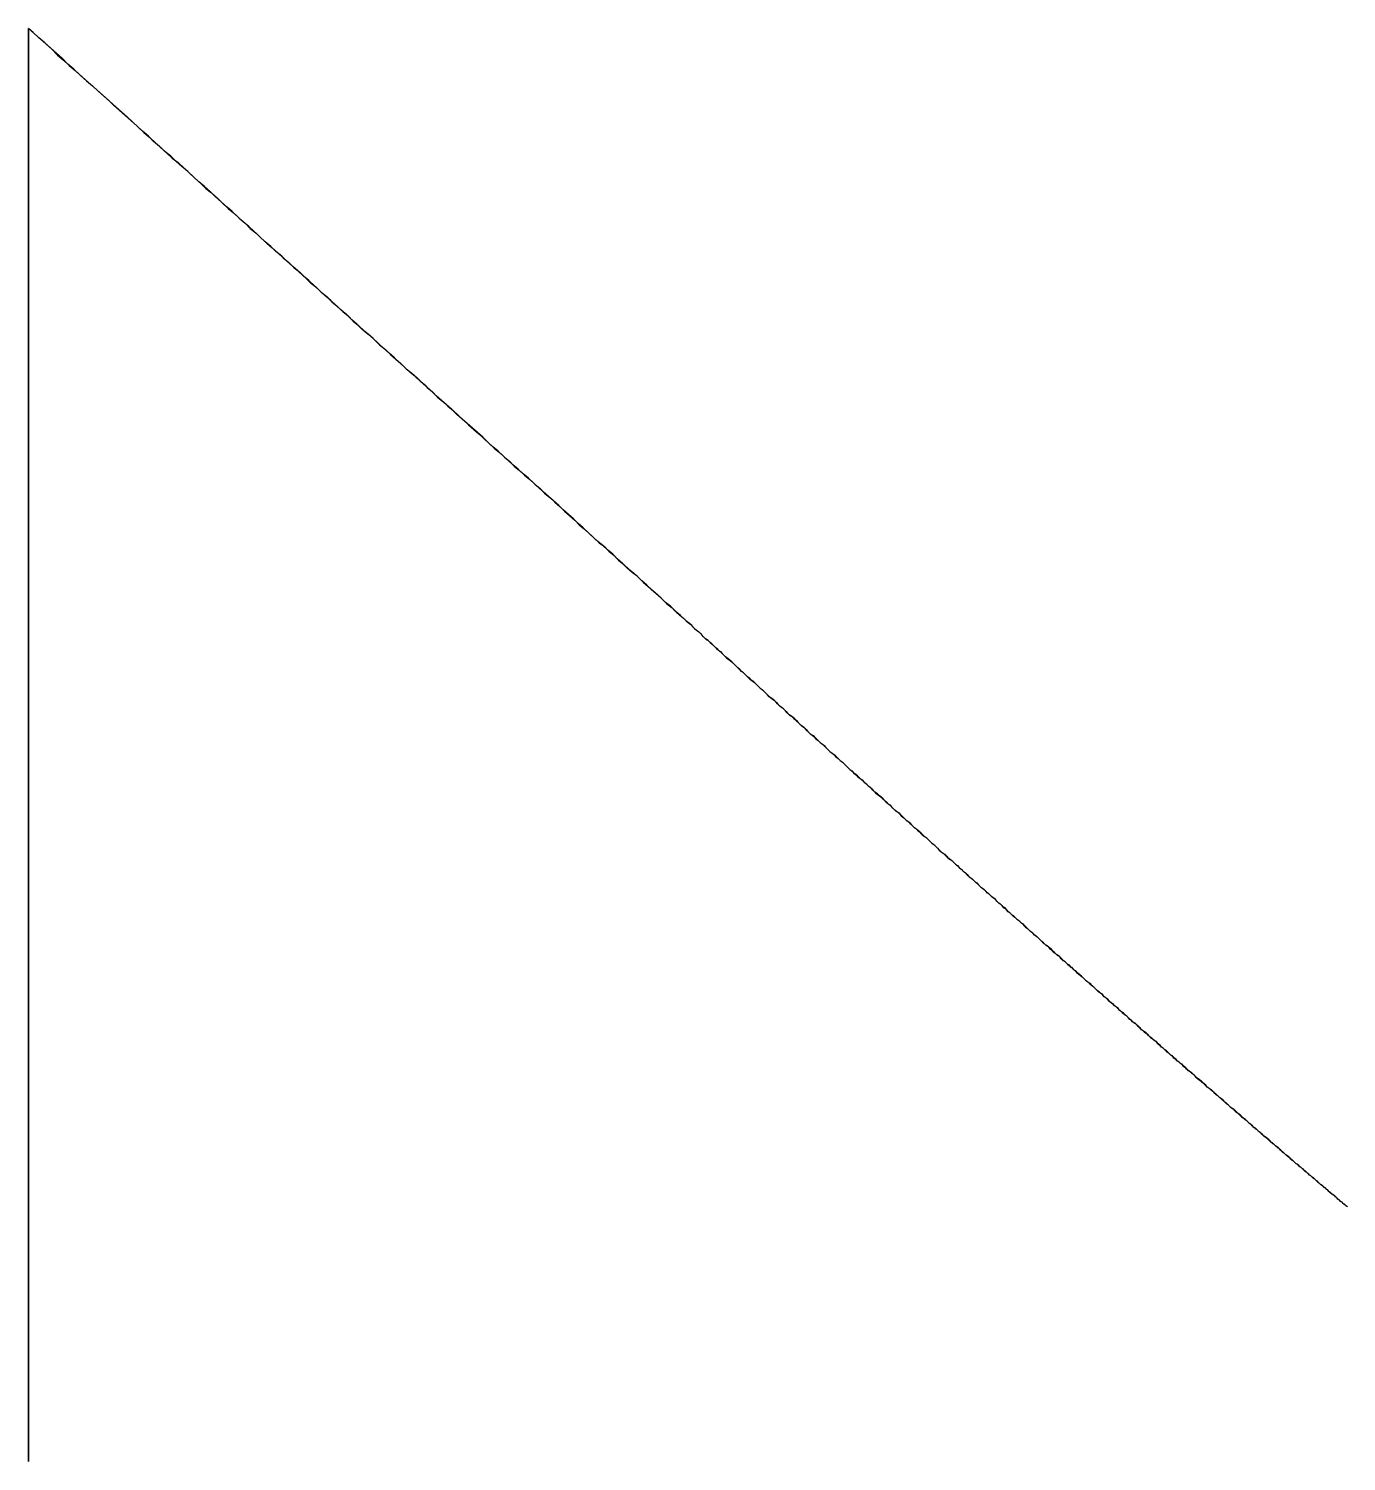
# Model space of a CAD drawing. Extents: x -0.7 to 36.3, y -28.5 to 29.4.
# Drawn here: x 19.1696 to 19.3742, y 19.7883 to 20.0107 of the extents above; entities that cross this region are included whole.
import ezdxf

# ---------------------------------------------------------------- set-up
doc = ezdxf.new("R2010")
doc.units = 0
doc.layers.add('VECTOR_ETCH', color=5, linetype='CONTINUOUS')

msp = doc.modelspace()

# ---------------------------------------------------------------- linework, layer by layer
at = {"layer": 'VECTOR_ETCH'}
for points in [[(19.1696, 20.0107, 0), (19.1705, 20.0099, 0), (19.1714, 20.0091, 0), (19.1723, 20.0083, 0), (19.1732, 20.0075, 0), (19.1741, 20.0066, 0), (19.175, 20.0058, 0), (19.1759, 20.005, 0), (19.1768, 20.0042, 0), (19.1777, 20.0034, 0), (19.1786, 20.0026, 0), (19.1795, 20.0018, 0), (19.1804, 20.001, 0), (19.1813, 20.0002, 0), (19.1822, 19.9994, 0), (19.1831, 19.9986, 0), (19.184, 19.9978, 0), (19.1849, 19.997, 0), (19.1858, 19.9962, 0), (19.1866, 19.9954, 0), (19.1875, 19.9946, 0), (19.1884, 19.9938, 0), (19.1893, 19.993, 0), (19.1902, 19.9922, 0), (19.191, 19.9914, 0), (19.1919, 19.9906, 0), (19.1928, 19.9899, 0), (19.1937, 19.9891, 0), (19.1945, 19.9883, 0), (19.1954, 19.9875, 0), (19.1963, 19.9867, 0), (19.1971, 19.9859, 0), (19.198, 19.9852, 0), (19.1989, 19.9844, 0), (19.1997, 19.9836, 0), (19.2006, 19.9828, 0), (19.2014, 19.9821, 0), (19.2023, 19.9813, 0), (19.2032, 19.9805, 0), (19.204, 19.9797, 0), (19.2049, 19.979, 0), (19.2057, 19.9782, 0), (19.2066, 19.9774, 0), (19.2074, 19.9767, 0), (19.2083, 19.9759, 0), (19.2091, 19.9751, 0), (19.21, 19.9744, 0), (19.2108, 19.9736, 0), (19.2117, 19.9729, 0), (19.2125, 19.9721, 0), (19.2133, 19.9713, 0), (19.2142, 19.9706, 0), (19.215, 19.9698, 0), (19.2159, 19.9691, 0), (19.2167, 19.9683, 0), (19.2175, 19.9676, 0), (19.2184, 19.9668, 0), (19.2192, 19.9661, 0), (19.22, 19.9653, 0), (19.2208, 19.9646, 0), (19.2217, 19.9638, 0), (19.2225, 19.9631, 0), (19.2233, 19.9624, 0), (19.2241, 19.9616, 0), (19.225, 19.9609, 0), (19.2258, 19.9601, 0), (19.2266, 19.9594, 0), (19.2274, 19.9587, 0), (19.2282, 19.9579, 0), (19.2291, 19.9572, 0), (19.2299, 19.9565, 0), (19.2307, 19.9557, 0), (19.2315, 19.955, 0), (19.2323, 19.9543, 0), (19.2331, 19.9535, 0), (19.2339, 19.9528, 0), (19.2347, 19.9521, 0), (19.2355, 19.9514, 0), (19.2363, 19.9507, 0), (19.2371, 19.9499, 0), (19.2379, 19.9492, 0), (19.2387, 19.9485, 0), (19.2395, 19.9478, 0), (19.2403, 19.9471, 0), (19.2411, 19.9463, 0), (19.2419, 19.9456, 0), (19.2427, 19.9449, 0), (19.2435, 19.9442, 0), (19.2443, 19.9435, 0), (19.245, 19.9428, 0), (19.2458, 19.9421, 0), (19.2466, 19.9414, 0), (19.2474, 19.9407, 0), (19.2482, 19.94, 0), (19.249, 19.9393, 0), (19.2497, 19.9386, 0), (19.2505, 19.9379, 0), (19.2513, 19.9372, 0), (19.2521, 19.9365, 0), (19.2528, 19.9358, 0), (19.2536, 19.9351, 0), (19.2544, 19.9344, 0), (19.2551, 19.9337, 0), (19.2559, 19.933, 0), (19.2567, 19.9323, 0), (19.2574, 19.9316, 0), (19.2582, 19.9309, 0), (19.259, 19.9303, 0), (19.2597, 19.9296, 0), (19.2605, 19.9289, 0), (19.2612, 19.9282, 0), (19.262, 19.9275, 0), (19.2628, 19.9268, 0), (19.2635, 19.9262, 0), (19.2643, 19.9255, 0), (19.265, 19.9248, 0), (19.2658, 19.9241, 0), (19.2665, 19.9235, 0), (19.2673, 19.9228, 0), (19.268, 19.9221, 0), (19.2687, 19.9214, 0), (19.2695, 19.9208, 0), (19.2702, 19.9201, 0), (19.271, 19.9194, 0), (19.2717, 19.9188, 0), (19.272, 19.9185, 0), (19.2724, 19.9182, 0), (19.2727, 19.9179, 0), (19.273, 19.9176, 0), (19.2733, 19.9173, 0), (19.2736, 19.9171, 0), (19.2739, 19.9168, 0), (19.2742, 19.9165, 0), (19.2745, 19.9162, 0), (19.2748, 19.9159, 0), (19.2751, 19.9157, 0), (19.2754, 19.9154, 0), (19.2758, 19.9151, 0), (19.2761, 19.9148, 0), (19.2764, 19.9145, 0), (19.2767, 19.9142, 0), (19.277, 19.914, 0), (19.2773, 19.9137, 0), (19.2776, 19.9134, 0), (19.2779, 19.9131, 0), (19.2782, 19.9128, 0), (19.2785, 19.9126, 0), (19.2789, 19.9123, 0), (19.2792, 19.912, 0), (19.2795, 19.9117, 0), (19.2798, 19.9114, 0), (19.2801, 19.9111, 0), (19.2804, 19.9109, 0), (19.2807, 19.9106, 0), (19.281, 19.9103, 0), (19.2813, 19.91, 0), (19.2816, 19.9097, 0), (19.2819, 19.9095, 0), (19.2823, 19.9092, 0), (19.2826, 19.9089, 0), (19.2829, 19.9086, 0), (19.2832, 19.9083, 0), (19.2835, 19.9081, 0), (19.2838, 19.9078, 0), (19.2841, 19.9075, 0), (19.2844, 19.9072, 0), (19.2847, 19.9069, 0), (19.285, 19.9067, 0), (19.2854, 19.9064, 0), (19.2857, 19.9061, 0), (19.286, 19.9058, 0), (19.2863, 19.9055, 0), (19.2866, 19.9053, 0), (19.2869, 19.905, 0), (19.2872, 19.9047, 0), (19.2875, 19.9044, 0), (19.2878, 19.9041, 0), (19.2881, 19.9039, 0), (19.2884, 19.9036, 0), (19.2888, 19.9033, 0), (19.2891, 19.903, 0), (19.2894, 19.9027, 0), (19.2897, 19.9025, 0), (19.29, 19.9022, 0), (19.2903, 19.9019, 0), (19.2906, 19.9016, 0), (19.2909, 19.9013, 0), (19.2912, 19.9011, 0), (19.2915, 19.9008, 0), (19.2918, 19.9005, 0), (19.2922, 19.9002, 0), (19.2925, 19.8999, 0), (19.2928, 19.8997, 0), (19.2931, 19.8994, 0), (19.2934, 19.8991, 0), (19.2937, 19.8988, 0), (19.294, 19.8985, 0), (19.2943, 19.8983, 0), (19.2946, 19.898, 0), (19.2949, 19.8977, 0), (19.2953, 19.8974, 0), (19.2956, 19.8971, 0), (19.2959, 19.8969, 0), (19.2962, 19.8966, 0), (19.2965, 19.8963, 0), (19.2968, 19.896, 0), (19.2971, 19.8957, 0), (19.2974, 19.8955, 0), (19.2977, 19.8952, 0), (19.298, 19.8949, 0), (19.2983, 19.8946, 0), (19.2987, 19.8943, 0), (19.299, 19.8941, 0), (19.2993, 19.8938, 0), (19.2996, 19.8935, 0), (19.2999, 19.8932, 0), (19.3002, 19.893, 0), (19.3005, 19.8927, 0), (19.3008, 19.8924, 0), (19.3011, 19.8921, 0), (19.3014, 19.8918, 0), (19.3017, 19.8916, 0), (19.3021, 19.8913, 0), (19.3024, 19.891, 0), (19.3027, 19.8907, 0), (19.303, 19.8904, 0), (19.3033, 19.8902, 0), (19.3036, 19.8899, 0), (19.3039, 19.8896, 0), (19.3042, 19.8893, 0), (19.3045, 19.8891, 0), (19.3048, 19.8888, 0), (19.3051, 19.8885, 0), (19.3055, 19.8882, 0), (19.3058, 19.8879, 0), (19.3061, 19.8877, 0), (19.3064, 19.8874, 0), (19.3067, 19.8871, 0), (19.307, 19.8868, 0), (19.3073, 19.8866, 0), (19.3076, 19.8863, 0), (19.3079, 19.886, 0), (19.3082, 19.8857, 0), (19.3085, 19.8854, 0), (19.3089, 19.8852, 0), (19.3092, 19.8849, 0), (19.3095, 19.8846, 0), (19.3098, 19.8843, 0), (19.3101, 19.8841, 0), (19.3104, 19.8838, 0), (19.3107, 19.8835, 0), (19.311, 19.8832, 0), (19.3113, 19.8829, 0), (19.3116, 19.8827, 0), (19.3119, 19.8824, 0), (19.3122, 19.8821, 0), (19.3126, 19.8818, 0), (19.3129, 19.8816, 0), (19.3132, 19.8813, 0), (19.3135, 19.881, 0), (19.3138, 19.8808, 0), (19.3141, 19.8805, 0), (19.3144, 19.8802, 0), (19.3147, 19.8799, 0), (19.315, 19.8797, 0), (19.3153, 19.8794, 0), (19.3156, 19.8791, 0), (19.3159, 19.8789, 0), (19.3162, 19.8786, 0), (19.3165, 19.8783, 0), (19.3168, 19.8781, 0), (19.3171, 19.8778, 0), (19.3174, 19.8775, 0), (19.3177, 19.8773, 0), (19.318, 19.877, 0), (19.3183, 19.8767, 0), (19.3186, 19.8765, 0), (19.3189, 19.8762, 0), (19.3192, 19.8759, 0), (19.3195, 19.8757, 0), (19.3198, 19.8754, 0), (19.3201, 19.8751, 0), (19.3204, 19.8749, 0), (19.3207, 19.8746, 0), (19.3209, 19.8743, 0), (19.3212, 19.8741, 0), (19.3215, 19.8738, 0), (19.3218, 19.8736, 0), (19.3221, 19.8733, 0), (19.3224, 19.873, 0), (19.3227, 19.8728, 0), (19.323, 19.8725, 0), (19.3233, 19.8723, 0), (19.3236, 19.872, 0), (19.3239, 19.8718, 0), (19.3241, 19.8715, 0), (19.3244, 19.8712, 0), (19.3247, 19.871, 0), (19.325, 19.8707, 0), (19.3253, 19.8705, 0), (19.3256, 19.8702, 0), (19.3259, 19.87, 0), (19.3262, 19.8697, 0), (19.3264, 19.8695, 0), (19.3267, 19.8692, 0), (19.327, 19.8689, 0), (19.3273, 19.8687, 0), (19.3276, 19.8684, 0), (19.3279, 19.8682, 0), (19.3281, 19.8679, 0), (19.3284, 19.8677, 0), (19.3287, 19.8674, 0), (19.329, 19.8672, 0), (19.3293, 19.8669, 0), (19.3296, 19.8667, 0), (19.3298, 19.8664, 0), (19.3301, 19.8662, 0), (19.3304, 19.866, 0), (19.3307, 19.8657, 0), (19.3309, 19.8655, 0), (19.3312, 19.8652, 0), (19.3315, 19.865, 0), (19.3318, 19.8647, 0), (19.3321, 19.8645, 0), (19.3323, 19.8642, 0), (19.3326, 19.864, 0), (19.3329, 19.8637, 0), (19.3332, 19.8635, 0), (19.3334, 19.8633, 0), (19.3337, 19.863, 0), (19.334, 19.8628, 0), (19.3343, 19.8625, 0), (19.3345, 19.8623, 0), (19.3348, 19.8621, 0), (19.3351, 19.8618, 0), (19.3353, 19.8616, 0), (19.3356, 19.8613, 0), (19.3359, 19.8611, 0), (19.3362, 19.8609, 0), (19.3364, 19.8606, 0), (19.3367, 19.8604, 0), (19.337, 19.8601, 0), (19.3372, 19.8599, 0), (19.3375, 19.8597, 0), (19.3378, 19.8594, 0), (19.338, 19.8592, 0), (19.3383, 19.859, 0), (19.3386, 19.8587, 0), (19.3388, 19.8585, 0), (19.3391, 19.8583, 0), (19.3394, 19.858, 0), (19.3396, 19.8578, 0), (19.3399, 19.8576, 0), (19.3402, 19.8573, 0), (19.3404, 19.8571, 0), (19.3407, 19.8569, 0), (19.3409, 19.8566, 0), (19.3412, 19.8564, 0), (19.3415, 19.8562, 0), (19.3417, 19.856, 0), (19.342, 19.8557, 0), (19.3422, 19.8555, 0), (19.3425, 19.8553, 0), (19.3428, 19.855, 0), (19.343, 19.8548, 0), (19.3433, 19.8546, 0), (19.3435, 19.8544, 0), (19.3438, 19.8541, 0), (19.3441, 19.8539, 0), (19.3443, 19.8537, 0), (19.3446, 19.8535, 0), (19.3448, 19.8532, 0), (19.3451, 19.853, 0), (19.3453, 19.8528, 0), (19.3456, 19.8526, 0), (19.3458, 19.8524, 0), (19.3461, 19.8521, 0), (19.3463, 19.8519, 0), (19.3466, 19.8517, 0), (19.3468, 19.8515, 0), (19.3471, 19.8513, 0), (19.3473, 19.851, 0), (19.3476, 19.8508, 0), (19.3478, 19.8506, 0), (19.3481, 19.8504, 0), (19.3483, 19.8502, 0), (19.3486, 19.85, 0), (19.3488, 19.8497, 0), (19.3491, 19.8495, 0), (19.3493, 19.8493, 0), (19.3496, 19.8491, 0), (19.3498, 19.8489, 0), (19.3501, 19.8487, 0), (19.3503, 19.8485, 0), (19.3505, 19.8483, 0), (19.3508, 19.848, 0), (19.351, 19.8478, 0), (19.3513, 19.8476, 0), (19.3515, 19.8474, 0), (19.3517, 19.8472, 0), (19.352, 19.847, 0), (19.3522, 19.8468, 0), (19.3524, 19.8466, 0), (19.3527, 19.8464, 0), (19.3529, 19.8462, 0), (19.3532, 19.846, 0), (19.3534, 19.8458, 0), (19.3536, 19.8456, 0), (19.3539, 19.8454, 0), (19.3541, 19.8452, 0), (19.3543, 19.845, 0), (19.3545, 19.8448, 0), (19.3548, 19.8446, 0), (19.355, 19.8444, 0), (19.3552, 19.8442, 0), (19.3555, 19.844, 0), (19.3557, 19.8438, 0), (19.3559, 19.8436, 0), (19.3561, 19.8434, 0), (19.3564, 19.8432, 0), (19.3566, 19.843, 0), (19.3568, 19.8428, 0), (19.357, 19.8426, 0), (19.3573, 19.8424, 0), (19.3575, 19.8422, 0), (19.3577, 19.842, 0), (19.3579, 19.8418, 0), (19.3582, 19.8416, 0), (19.3584, 19.8415, 0), (19.3586, 19.8413, 0), (19.3588, 19.8411, 0), (19.359, 19.8409, 0), (19.3593, 19.8407, 0), (19.3595, 19.8405, 0), (19.3597, 19.8403, 0), (19.3599, 19.8401, 0), (19.3601, 19.8399, 0), (19.3603, 19.8398, 0), (19.3605, 19.8396, 0), (19.3608, 19.8394, 0), (19.361, 19.8392, 0), (19.3612, 19.839, 0), (19.3614, 19.8388, 0), (19.3616, 19.8387, 0), (19.3618, 19.8385, 0), (19.362, 19.8383, 0), (19.3622, 19.8381, 0), (19.3624, 19.8379, 0), (19.3627, 19.8378, 0), (19.3629, 19.8376, 0), (19.3631, 19.8374, 0), (19.3633, 19.8372, 0), (19.3635, 19.8371, 0), (19.3637, 19.8369, 0), (19.3639, 19.8367, 0), (19.3641, 19.8365, 0), (19.3643, 19.8364, 0), (19.3645, 19.8362, 0), (19.3647, 19.836, 0), (19.3649, 19.8358, 0), (19.3651, 19.8357, 0), (19.3653, 19.8355, 0), (19.3655, 19.8353, 0), (19.3657, 19.8352, 0), (19.3659, 19.835, 0), (19.3661, 19.8348, 0), (19.3663, 19.8346, 0), (19.3665, 19.8345, 0), (19.3667, 19.8343, 0), (19.3669, 19.8341, 0), (19.3671, 19.834, 0), (19.3673, 19.8338, 0), (19.3675, 19.8337, 0), (19.3676, 19.8335, 0), (19.3678, 19.8333, 0), (19.368, 19.8332, 0), (19.3682, 19.833, 0), (19.3684, 19.8328, 0), (19.3686, 19.8327, 0), (19.3688, 19.8325, 0), (19.369, 19.8324, 0), (19.3692, 19.8322, 0), (19.3694, 19.832, 0), (19.3695, 19.8319, 0), (19.3697, 19.8317, 0), (19.3699, 19.8316, 0), (19.3701, 19.8314, 0), (19.3703, 19.8313, 0), (19.3705, 19.8311, 0), (19.3706, 19.8309, 0), (19.3708, 19.8308, 0), (19.371, 19.8306, 0), (19.3712, 19.8305, 0), (19.3714, 19.8303, 0), (19.3715, 19.8302, 0), (19.3717, 19.83, 0), (19.3719, 19.8299, 0), (19.3721, 19.8297, 0), (19.3723, 19.8296, 0), (19.3724, 19.8294, 0), (19.3726, 19.8293, 0), (19.3728, 19.8291, 0), (19.3729, 19.829, 0), (19.3731, 19.8289, 0), (19.3733, 19.8287, 0), (19.3735, 19.8286, 0), (19.3736, 19.8284, 0), (19.3738, 19.8283, 0), (19.374, 19.8281, 0), (19.3741, 19.828, 0), (19.3743, 19.8279, 0)], [(19.3744, 19.8278, 0), (19.3742, 19.8279, 0), (19.3741, 19.828, 0), (19.3739, 19.8282, 0), (19.3737, 19.8283, 0), (19.3736, 19.8285, 0), (19.3734, 19.8286, 0), (19.3732, 19.8287, 0), (19.3731, 19.8289, 0), (19.3729, 19.829, 0), (19.3727, 19.8292, 0), (19.3726, 19.8293, 0), (19.3724, 19.8295, 0), (19.3722, 19.8296, 0), (19.372, 19.8298, 0), (19.3719, 19.8299, 0), (19.3717, 19.8301, 0), (19.3715, 19.8302, 0), (19.3713, 19.8304, 0), (19.3711, 19.8305, 0), (19.371, 19.8307, 0), (19.3708, 19.8308, 0), (19.3706, 19.831, 0), (19.3704, 19.8311, 0), (19.3702, 19.8313, 0), (19.37, 19.8315, 0), (19.3699, 19.8316, 0), (19.3697, 19.8318, 0), (19.3695, 19.8319, 0), (19.3693, 19.8321, 0), (19.3691, 19.8322, 0), (19.3689, 19.8324, 0), (19.3687, 19.8326, 0), (19.3685, 19.8327, 0), (19.3684, 19.8329, 0), (19.3682, 19.833, 0), (19.368, 19.8332, 0), (19.3678, 19.8334, 0), (19.3676, 19.8335, 0), (19.3674, 19.8337, 0), (19.3672, 19.8339, 0), (19.367, 19.834, 0), (19.3668, 19.8342, 0), (19.3666, 19.8344, 0), (19.3664, 19.8345, 0), (19.3662, 19.8347, 0), (19.366, 19.8349, 0), (19.3658, 19.835, 0), (19.3656, 19.8352, 0), (19.3654, 19.8354, 0), (19.3652, 19.8355, 0), (19.365, 19.8357, 0), (19.3648, 19.8359, 0), (19.3646, 19.8361, 0), (19.3644, 19.8362, 0), (19.3642, 19.8364, 0), (19.364, 19.8366, 0), (19.3638, 19.8368, 0), (19.3636, 19.8369, 0), (19.3634, 19.8371, 0), (19.3632, 19.8373, 0), (19.363, 19.8375, 0), (19.3628, 19.8376, 0), (19.3626, 19.8378, 0), (19.3624, 19.838, 0), (19.3622, 19.8382, 0), (19.362, 19.8384, 0), (19.3618, 19.8385, 0), (19.3616, 19.8387, 0), (19.3613, 19.8389, 0), (19.3611, 19.8391, 0), (19.3609, 19.8393, 0), (19.3607, 19.8394, 0), (19.3605, 19.8396, 0), (19.3603, 19.8398, 0), (19.3601, 19.84, 0), (19.3598, 19.8402, 0), (19.3596, 19.8404, 0), (19.3594, 19.8406, 0), (19.3592, 19.8407, 0), (19.359, 19.8409, 0), (19.3588, 19.8411, 0), (19.3585, 19.8413, 0), (19.3583, 19.8415, 0), (19.3581, 19.8417, 0), (19.3579, 19.8419, 0), (19.3577, 19.8421, 0), (19.3574, 19.8423, 0), (19.3572, 19.8425, 0), (19.357, 19.8427, 0), (19.3568, 19.8429, 0), (19.3565, 19.843, 0), (19.3563, 19.8432, 0), (19.3561, 19.8434, 0), (19.3559, 19.8436, 0), (19.3556, 19.8438, 0), (19.3554, 19.844, 0), (19.3552, 19.8442, 0), (19.3549, 19.8444, 0), (19.3547, 19.8446, 0), (19.3545, 19.8448, 0), (19.3543, 19.845, 0), (19.354, 19.8452, 0), (19.3538, 19.8454, 0), (19.3536, 19.8456, 0), (19.3533, 19.8458, 0), (19.3531, 19.846, 0), (19.3529, 19.8462, 0), (19.3526, 19.8464, 0), (19.3524, 19.8467, 0), (19.3521, 19.8469, 0), (19.3519, 19.8471, 0), (19.3517, 19.8473, 0), (19.3514, 19.8475, 0), (19.3512, 19.8477, 0), (19.3509, 19.8479, 0), (19.3507, 19.8481, 0), (19.3505, 19.8483, 0), (19.3502, 19.8485, 0), (19.35, 19.8487, 0), (19.3497, 19.8489, 0), (19.3495, 19.8492, 0), (19.3493, 19.8494, 0), (19.349, 19.8496, 0), (19.3488, 19.8498, 0), (19.3485, 19.85, 0), (19.3483, 19.8502, 0), (19.348, 19.8504, 0), (19.3478, 19.8507, 0), (19.3475, 19.8509, 0), (19.3473, 19.8511, 0), (19.347, 19.8513, 0), (19.3468, 19.8515, 0), (19.3465, 19.8518, 0), (19.3463, 19.852, 0), (19.346, 19.8522, 0), (19.3458, 19.8524, 0), (19.3455, 19.8526, 0), (19.3453, 19.8529, 0), (19.345, 19.8531, 0), (19.3448, 19.8533, 0), (19.3445, 19.8535, 0), (19.3442, 19.8538, 0), (19.344, 19.854, 0), (19.3437, 19.8542, 0), (19.3435, 19.8544, 0), (19.3432, 19.8547, 0), (19.343, 19.8549, 0), (19.3427, 19.8551, 0), (19.3424, 19.8553, 0), (19.3422, 19.8556, 0), (19.3419, 19.8558, 0), (19.3417, 19.856, 0), (19.3414, 19.8563, 0), (19.3411, 19.8565, 0), (19.3409, 19.8567, 0), (19.3406, 19.8569, 0), (19.3403, 19.8572, 0), (19.3401, 19.8574, 0), (19.3398, 19.8576, 0), (19.3396, 19.8579, 0), (19.3393, 19.8581, 0), (19.339, 19.8583, 0), (19.3388, 19.8586, 0), (19.3385, 19.8588, 0), (19.3382, 19.859, 0), (19.338, 19.8593, 0), (19.3377, 19.8595, 0), (19.3374, 19.8597, 0), (19.3372, 19.86, 0), (19.3369, 19.8602, 0), (19.3366, 19.8604, 0), (19.3364, 19.8607, 0), (19.3361, 19.8609, 0), (19.3358, 19.8612, 0), (19.3355, 19.8614, 0), (19.3353, 19.8616, 0), (19.335, 19.8619, 0), (19.3347, 19.8621, 0), (19.3345, 19.8624, 0), (19.3342, 19.8626, 0), (19.3339, 19.8628, 0), (19.3336, 19.8631, 0), (19.3334, 19.8633, 0), (19.3331, 19.8636, 0), (19.3328, 19.8638, 0), (19.3325, 19.8641, 0), (19.3323, 19.8643, 0), (19.332, 19.8645, 0), (19.3317, 19.8648, 0), (19.3314, 19.865, 0), (19.3312, 19.8653, 0), (19.3309, 19.8655, 0), (19.3306, 19.8658, 0), (19.3303, 19.866, 0), (19.33, 19.8663, 0), (19.3298, 19.8665, 0), (19.3295, 19.8668, 0), (19.3292, 19.867, 0), (19.3289, 19.8673, 0), (19.3286, 19.8675, 0), (19.3284, 19.8678, 0), (19.3281, 19.868, 0), (19.3278, 19.8683, 0), (19.3275, 19.8685, 0), (19.3272, 19.8688, 0), (19.3269, 19.869, 0), (19.3266, 19.8693, 0), (19.3264, 19.8695, 0), (19.3261, 19.8698, 0), (19.3258, 19.87, 0), (19.3255, 19.8703, 0), (19.3252, 19.8705, 0), (19.3249, 19.8708, 0), (19.3246, 19.8711, 0), (19.3244, 19.8713, 0), (19.3241, 19.8716, 0), (19.3238, 19.8718, 0), (19.3235, 19.8721, 0), (19.3232, 19.8723, 0), (19.3229, 19.8726, 0), (19.3226, 19.8729, 0), (19.3223, 19.8731, 0), (19.322, 19.8734, 0), (19.3217, 19.8736, 0), (19.3215, 19.8739, 0), (19.3212, 19.8742, 0), (19.3209, 19.8744, 0), (19.3206, 19.8747, 0), (19.3203, 19.8749, 0), (19.32, 19.8752, 0), (19.3197, 19.8755, 0), (19.3194, 19.8757, 0), (19.3191, 19.876, 0), (19.3188, 19.8763, 0), (19.3185, 19.8765, 0), (19.3182, 19.8768, 0), (19.3179, 19.8771, 0), (19.3176, 19.8773, 0), (19.3173, 19.8776, 0), (19.317, 19.8779, 0), (19.3167, 19.8781, 0), (19.3164, 19.8784, 0), (19.3161, 19.8787, 0), (19.3158, 19.8789, 0), (19.3155, 19.8792, 0), (19.3152, 19.8795, 0), (19.3149, 19.8797, 0), (19.3146, 19.88, 0), (19.3143, 19.8803, 0), (19.314, 19.8806, 0), (19.3137, 19.8808, 0), (19.3134, 19.8811, 0), (19.3131, 19.8814, 0), (19.3128, 19.8816, 0), (19.3125, 19.8819, 0), (19.3122, 19.8822, 0), (19.3119, 19.8825, 0), (19.3115, 19.8827, 0), (19.3112, 19.883, 0), (19.3109, 19.8833, 0), (19.3106, 19.8836, 0), (19.3103, 19.8839, 0), (19.31, 19.8841, 0), (19.3097, 19.8844, 0), (19.3094, 19.8847, 0), (19.3091, 19.885, 0), (19.3088, 19.8852, 0), (19.3085, 19.8855, 0), (19.3082, 19.8858, 0), (19.3078, 19.8861, 0), (19.3075, 19.8864, 0), (19.3072, 19.8866, 0), (19.3069, 19.8869, 0), (19.3066, 19.8872, 0), (19.3063, 19.8875, 0), (19.306, 19.8877, 0), (19.3057, 19.888, 0), (19.3054, 19.8883, 0), (19.3051, 19.8886, 0), (19.3048, 19.8889, 0), (19.3044, 19.8891, 0), (19.3041, 19.8894, 0), (19.3038, 19.8897, 0), (19.3035, 19.89, 0), (19.3032, 19.8902, 0), (19.3029, 19.8905, 0), (19.3026, 19.8908, 0), (19.3023, 19.8911, 0), (19.302, 19.8914, 0), (19.3017, 19.8916, 0), (19.3014, 19.8919, 0), (19.301, 19.8922, 0), (19.3007, 19.8925, 0), (19.3004, 19.8928, 0), (19.3001, 19.893, 0), (19.2998, 19.8933, 0), (19.2995, 19.8936, 0), (19.2992, 19.8939, 0), (19.2989, 19.8941, 0), (19.2986, 19.8944, 0), (19.2983, 19.8947, 0), (19.2979, 19.895, 0), (19.2976, 19.8953, 0), (19.2973, 19.8955, 0), (19.297, 19.8958, 0), (19.2967, 19.8961, 0), (19.2964, 19.8964, 0), (19.2961, 19.8967, 0), (19.2958, 19.8969, 0), (19.2955, 19.8972, 0), (19.2952, 19.8975, 0), (19.2949, 19.8978, 0), (19.2945, 19.8981, 0), (19.2942, 19.8983, 0), (19.2939, 19.8986, 0), (19.2936, 19.8989, 0), (19.2933, 19.8992, 0), (19.293, 19.8995, 0), (19.2927, 19.8997, 0), (19.2924, 19.9, 0), (19.2921, 19.9003, 0), (19.2918, 19.9006, 0), (19.2915, 19.9009, 0), (19.2911, 19.9011, 0), (19.2908, 19.9014, 0), (19.2905, 19.9017, 0), (19.2902, 19.902, 0), (19.2899, 19.9022, 0), (19.2896, 19.9025, 0), (19.2893, 19.9028, 0), (19.289, 19.9031, 0), (19.2887, 19.9034, 0), (19.2884, 19.9037, 0), (19.2881, 19.9039, 0), (19.2877, 19.9042, 0), (19.2874, 19.9045, 0), (19.2871, 19.9048, 0), (19.2868, 19.9051, 0), (19.2865, 19.9053, 0), (19.2862, 19.9056, 0), (19.2859, 19.9059, 0), (19.2856, 19.9062, 0), (19.2853, 19.9065, 0), (19.285, 19.9067, 0), (19.2846, 19.907, 0), (19.2843, 19.9073, 0), (19.284, 19.9076, 0), (19.2837, 19.9079, 0), (19.2834, 19.9081, 0), (19.2831, 19.9084, 0), (19.2828, 19.9087, 0), (19.2825, 19.909, 0), (19.2822, 19.9093, 0), (19.2819, 19.9095, 0), (19.2816, 19.9098, 0), (19.2812, 19.9101, 0), (19.2809, 19.9104, 0), (19.2806, 19.9107, 0), (19.2803, 19.9109, 0), (19.28, 19.9112, 0), (19.2797, 19.9115, 0), (19.2794, 19.9118, 0), (19.2791, 19.9121, 0), (19.2788, 19.9124, 0), (19.2785, 19.9126, 0), (19.2782, 19.9129, 0), (19.2778, 19.9132, 0), (19.2775, 19.9135, 0), (19.2772, 19.9138, 0), (19.2769, 19.914, 0), (19.2766, 19.9143, 0), (19.2763, 19.9146, 0), (19.276, 19.9149, 0), (19.2757, 19.9152, 0), (19.2754, 19.9154, 0), (19.2751, 19.9157, 0), (19.2747, 19.916, 0), (19.2744, 19.9163, 0), (19.2741, 19.9166, 0), (19.2738, 19.9169, 0), (19.2735, 19.9171, 0), (19.2732, 19.9174, 0), (19.2729, 19.9177, 0), (19.2726, 19.918, 0), (19.2723, 19.9183, 0), (19.272, 19.9185, 0), (19.2715, 19.919, 0), (19.2708, 19.9196, 0), (19.27, 19.9203, 0), (19.2693, 19.921, 0), (19.2685, 19.9216, 0), (19.2678, 19.9223, 0), (19.267, 19.923, 0), (19.2663, 19.9236, 0), (19.2656, 19.9243, 0), (19.2648, 19.925, 0), (19.2641, 19.9257, 0), (19.2633, 19.9263, 0), (19.2625, 19.927, 0), (19.2618, 19.9277, 0), (19.261, 19.9284, 0), (19.2603, 19.9291, 0), (19.2595, 19.9298, 0), (19.2588, 19.9304, 0), (19.258, 19.9311, 0), (19.2572, 19.9318, 0), (19.2565, 19.9325, 0), (19.2557, 19.9332, 0), (19.2549, 19.9339, 0), (19.2542, 19.9346, 0), (19.2534, 19.9353, 0), (19.2526, 19.936, 0), (19.2519, 19.9367, 0), (19.2511, 19.9374, 0), (19.2503, 19.9381, 0), (19.2495, 19.9388, 0), (19.2487, 19.9395, 0), (19.248, 19.9402, 0), (19.2472, 19.9409, 0), (19.2464, 19.9416, 0), (19.2456, 19.9423, 0), (19.2448, 19.943, 0), (19.244, 19.9437, 0), (19.2433, 19.9444, 0), (19.2425, 19.9451, 0), (19.2417, 19.9458, 0), (19.2409, 19.9465, 0), (19.2401, 19.9473, 0), (19.2393, 19.948, 0), (19.2385, 19.9487, 0), (19.2377, 19.9494, 0), (19.2369, 19.9501, 0), (19.2361, 19.9508, 0), (19.2353, 19.9516, 0), (19.2345, 19.9523, 0), (19.2337, 19.953, 0), (19.2329, 19.9537, 0), (19.2321, 19.9545, 0), (19.2313, 19.9552, 0), (19.2305, 19.9559, 0), (19.2296, 19.9567, 0), (19.2288, 19.9574, 0), (19.228, 19.9581, 0), (19.2272, 19.9589, 0), (19.2264, 19.9596, 0), (19.2256, 19.9603, 0), (19.2247, 19.9611, 0), (19.2239, 19.9618, 0), (19.2231, 19.9626, 0), (19.2223, 19.9633, 0), (19.2214, 19.964, 0), (19.2206, 19.9648, 0), (19.2198, 19.9655, 0), (19.219, 19.9663, 0), (19.2181, 19.967, 0), (19.2173, 19.9678, 0), (19.2165, 19.9685, 0), (19.2156, 19.9693, 0), (19.2148, 19.97, 0), (19.214, 19.9708, 0), (19.2131, 19.9716, 0), (19.2123, 19.9723, 0), (19.2114, 19.9731, 0), (19.2106, 19.9738, 0), (19.2097, 19.9746, 0), (19.2089, 19.9754, 0), (19.208, 19.9761, 0), (19.2072, 19.9769, 0), (19.2063, 19.9776, 0), (19.2055, 19.9784, 0), (19.2046, 19.9792, 0), (19.2038, 19.98, 0), (19.2029, 19.9807, 0), (19.2021, 19.9815, 0), (19.2012, 19.9823, 0), (19.2004, 19.983, 0), (19.1995, 19.9838, 0), (19.1986, 19.9846, 0), (19.1978, 19.9854, 0), (19.1969, 19.9862, 0), (19.196, 19.9869, 0), (19.1952, 19.9877, 0), (19.1943, 19.9885, 0), (19.1934, 19.9893, 0), (19.1925, 19.9901, 0), (19.1917, 19.9909, 0), (19.1908, 19.9916, 0), (19.1899, 19.9924, 0), (19.189, 19.9932, 0), (19.1882, 19.994, 0), (19.1873, 19.9948, 0), (19.1864, 19.9956, 0), (19.1855, 19.9964, 0), (19.1846, 19.9972, 0), (19.1837, 19.998, 0), (19.1828, 19.9988, 0), (19.182, 19.9996, 0), (19.1811, 20.0004, 0), (19.1802, 20.0012, 0), (19.1793, 20.002, 0), (19.1784, 20.0028, 0), (19.1775, 20.0036, 0), (19.1766, 20.0044, 0), (19.1757, 20.0052, 0), (19.1748, 20.0061, 0), (19.1739, 20.0069, 0), (19.173, 20.0077, 0), (19.1721, 20.0085, 0), (19.1712, 20.0093, 0), (19.1703, 20.0101, 0), (19.1696, 20.0107, 0), (19.1696, 20.0107, 0), (19.1696, 20.0105, 0), (19.1696, 20.0103, 0), (19.1696, 20.01, 0), (19.1696, 20.0096, 0), (19.1696, 20.0091, 0), (19.1696, 20.0085, 0), (19.1696, 20.0079, 0), (19.1696, 20.0072, 0), (19.1696, 20.0064, 0), (19.1696, 20.0056, 0), (19.1696, 20.0046, 0), (19.1696, 20.0036, 0), (19.1696, 20.0026, 0), (19.1696, 20.0014, 0), (19.1696, 20.0003, 0), (19.1696, 19.999, 0), (19.1696, 19.9977, 0), (19.1696, 19.9963, 0), (19.1696, 19.9949, 0), (19.1696, 19.9934, 0), (19.1696, 19.9918, 0), (19.1696, 19.9902, 0), (19.1696, 19.9885, 0), (19.1696, 19.9868, 0), (19.1696, 19.985, 0), (19.1696, 19.9832, 0), (19.1696, 19.9814, 0), (19.1696, 19.9794, 0), (19.1696, 19.9775, 0), (19.1696, 19.9755, 0), (19.1696, 19.9734, 0), (19.1696, 19.9713, 0), (19.1696, 19.9692, 0), (19.1696, 19.967, 0), (19.1696, 19.9648, 0), (19.1696, 19.9626, 0), (19.1696, 19.9603, 0), (19.1696, 19.958, 0), (19.1696, 19.9557, 0), (19.1696, 19.9533, 0), (19.1696, 19.9509, 0), (19.1696, 19.9485, 0), (19.1696, 19.946, 0), (19.1696, 19.9435, 0), (19.1696, 19.941, 0), (19.1696, 19.9385, 0), (19.1696, 19.9359, 0), (19.1696, 19.9334, 0), (19.1696, 19.9308, 0), (19.1696, 19.9282, 0), (19.1696, 19.9256, 0), (19.1696, 19.923, 0), (19.1696, 19.9203, 0), (19.1696, 19.9177, 0), (19.1696, 19.915, 0), (19.1696, 19.9123, 0), (19.1696, 19.9097, 0), (19.1696, 19.907, 0), (19.1696, 19.9043, 0), (19.1696, 19.9016, 0), (19.1696, 19.8989, 0), (19.1696, 19.8962, 0), (19.1696, 19.8935, 0), (19.1696, 19.8909, 0), (19.1696, 19.8882, 0), (19.1696, 19.8855, 0), (19.1696, 19.8828, 0), (19.1696, 19.8802, 0), (19.1696, 19.8775, 0), (19.1696, 19.8749, 0), (19.1696, 19.8723, 0), (19.1696, 19.8697, 0), (19.1696, 19.8671, 0), (19.1696, 19.8645, 0), (19.1696, 19.862, 0), (19.1696, 19.8594, 0), (19.1696, 19.8569, 0), (19.1696, 19.8544, 0), (19.1696, 19.8519, 0), (19.1696, 19.8495, 0), (19.1696, 19.8471, 0), (19.1696, 19.8447, 0), (19.1696, 19.8423, 0), (19.1696, 19.84, 0), (19.1696, 19.8377, 0), (19.1696, 19.8355, 0), (19.1696, 19.8332, 0), (19.1696, 19.831, 0), (19.1696, 19.8289, 0), (19.1696, 19.8268, 0), (19.1696, 19.8247, 0), (19.1696, 19.8227, 0), (19.1696, 19.8207, 0), (19.1696, 19.8188, 0), (19.1696, 19.8169, 0), (19.1696, 19.815, 0), (19.1696, 19.8132, 0), (19.1696, 19.8115, 0), (19.1696, 19.8098, 0), (19.1696, 19.8081, 0), (19.1696, 19.8065, 0), (19.1696, 19.805, 0), (19.1696, 19.8035, 0), (19.1696, 19.8021, 0), (19.1696, 19.8008, 0), (19.1696, 19.7995, 0), (19.1696, 19.7983, 0), (19.1696, 19.7971, 0), (19.1696, 19.796, 0), (19.1696, 19.795, 0), (19.1696, 19.794, 0), (19.1696, 19.7931, 0), (19.1696, 19.7923, 0), (19.1696, 19.7916, 0), (19.1696, 19.7909, 0), (19.1696, 19.7903, 0), (19.1696, 19.7898, 0), (19.1696, 19.7893, 0), (19.1696, 19.789, 0), (19.1696, 19.7887, 0), (19.1696, 19.7885, 0), (19.1696, 19.7884, 0), (19.1696, 19.7883, 0), (19.1696, 19.7884, 0), (19.1696, 19.7884, 0), (19.1696, 19.7885, 0), (19.1696, 19.7885, 0), (19.1696, 19.7886, 0), (19.1696, 19.7888, 0), (19.1696, 19.7889, 0), (19.1696, 19.7891, 0), (19.1696, 19.7892, 0), (19.1696, 19.7894, 0), (19.1696, 19.7897, 0), (19.1696, 19.7899, 0), (19.1696, 19.7902, 0), (19.1696, 19.7904, 0), (19.1696, 19.7907, 0), (19.1696, 19.7911, 0), (19.1696, 19.7914, 0), (19.1696, 19.7917, 0), (19.1696, 19.7921, 0), (19.1696, 19.7925, 0), (19.1696, 19.7929, 0), (19.1696, 19.7934, 0), (19.1696, 19.7938, 0), (19.1696, 19.7943, 0), (19.1696, 19.7947, 0), (19.1696, 19.7952, 0), (19.1696, 19.7958, 0), (19.1696, 19.7963, 0), (19.1696, 19.7968, 0), (19.1696, 19.7974, 0), (19.1696, 19.798, 0), (19.1696, 19.7986, 0), (19.1696, 19.7992, 0), (19.1696, 19.7998, 0), (19.1696, 19.8005, 0), (19.1696, 19.8011, 0), (19.1696, 19.8018, 0), (19.1696, 19.8025, 0), (19.1696, 19.8032, 0), (19.1696, 19.8039, 0), (19.1696, 19.8047, 0), (19.1696, 19.8054, 0), (19.1696, 19.8062, 0), (19.1696, 19.807, 0), (19.1696, 19.8078, 0), (19.1696, 19.8086, 0), (19.1696, 19.8094, 0), (19.1696, 19.8102, 0), (19.1696, 19.8111, 0), (19.1696, 19.8119, 0), (19.1696, 19.8128, 0), (19.1696, 19.8137, 0), (19.1696, 19.8146, 0), (19.1696, 19.8155, 0), (19.1696, 19.8164, 0), (19.1696, 19.8174, 0), (19.1696, 19.8183, 0), (19.1696, 19.8193, 0), (19.1696, 19.8202, 0), (19.1696, 19.8212, 0), (19.1696, 19.8222, 0), (19.1696, 19.8232, 0), (19.1696, 19.8242, 0), (19.1696, 19.8253, 0), (19.1696, 19.8263, 0), (19.1696, 19.8274, 0), (19.1696, 19.8284, 0), (19.1696, 19.8295, 0), (19.1696, 19.8305, 0), (19.1696, 19.8316, 0), (19.1696, 19.8327, 0), (19.1696, 19.8338, 0), (19.1696, 19.8349, 0), (19.1696, 19.8361, 0), (19.1696, 19.8372, 0), (19.1696, 19.8383, 0), (19.1696, 19.8395, 0), (19.1696, 19.8406, 0), (19.1696, 19.8418, 0), (19.1696, 19.843, 0), (19.1696, 19.8442, 0), (19.1696, 19.8453, 0), (19.1696, 19.8465, 0), (19.1696, 19.8477, 0), (19.1696, 19.849, 0), (19.1696, 19.8502, 0), (19.1696, 19.8514, 0), (19.1696, 19.8526, 0), (19.1696, 19.8539, 0), (19.1696, 19.8551, 0), (19.1696, 19.8563, 0), (19.1696, 19.8576, 0), (19.1696, 19.8588, 0), (19.1696, 19.8601, 0), (19.1696, 19.8614, 0), (19.1696, 19.8627, 0), (19.1696, 19.8639, 0), (19.1696, 19.8652, 0), (19.1696, 19.8665, 0), (19.1696, 19.8678, 0), (19.1696, 19.8691, 0), (19.1696, 19.8704, 0), (19.1696, 19.8717, 0), (19.1696, 19.873, 0), (19.1696, 19.8743, 0), (19.1696, 19.8756, 0), (19.1696, 19.8769, 0), (19.1696, 19.8783, 0), (19.1696, 19.8796, 0), (19.1696, 19.8809, 0), (19.1696, 19.8822, 0), (19.1696, 19.8836, 0), (19.1696, 19.8849, 0), (19.1696, 19.8862, 0), (19.1696, 19.8876, 0), (19.1696, 19.8889, 0), (19.1696, 19.8903, 0), (19.1696, 19.8916, 0), (19.1696, 19.8929, 0), (19.1696, 19.8943, 0), (19.1696, 19.8956, 0), (19.1696, 19.897, 0), (19.1696, 19.8983, 0), (19.1696, 19.8997, 0), (19.1696, 19.901, 0), (19.1696, 19.9023, 0), (19.1696, 19.9037, 0), (19.1696, 19.905, 0), (19.1696, 19.9064, 0), (19.1696, 19.9077, 0), (19.1696, 19.9091, 0), (19.1696, 19.9104, 0), (19.1696, 19.9117, 0), (19.1696, 19.9131, 0), (19.1696, 19.9144, 0), (19.1696, 19.9157, 0), (19.1696, 19.9171, 0), (19.1696, 19.9184, 0), (19.1696, 19.9197, 0), (19.1696, 19.921, 0), (19.1696, 19.9224, 0), (19.1696, 19.9237, 0), (19.1696, 19.925, 0), (19.1696, 19.9263, 0), (19.1696, 19.9276, 0), (19.1696, 19.9289, 0), (19.1696, 19.9302, 0), (19.1696, 19.9315, 0), (19.1696, 19.9328, 0), (19.1696, 19.9341, 0), (19.1696, 19.9354, 0), (19.1696, 19.9366, 0), (19.1696, 19.9379, 0), (19.1696, 19.9392, 0), (19.1696, 19.9404, 0), (19.1696, 19.9417, 0), (19.1696, 19.943, 0), (19.1696, 19.9442, 0), (19.1696, 19.9454, 0), (19.1696, 19.9467, 0), (19.1696, 19.9479, 0), (19.1696, 19.9491, 0), (19.1696, 19.9503, 0), (19.1696, 19.9515, 0), (19.1696, 19.9527, 0), (19.1696, 19.9539, 0), (19.1696, 19.9551, 0), (19.1696, 19.9563, 0), (19.1696, 19.9575, 0), (19.1696, 19.9586, 0), (19.1696, 19.9598, 0), (19.1696, 19.9609, 0), (19.1696, 19.9621, 0), (19.1696, 19.9632, 0), (19.1696, 19.9643, 0), (19.1696, 19.9654, 0), (19.1696, 19.9665, 0), (19.1696, 19.9676, 0), (19.1696, 19.9687, 0), (19.1696, 19.9698, 0), (19.1696, 19.9709, 0), (19.1696, 19.9719, 0), (19.1696, 19.973, 0), (19.1696, 19.974, 0), (19.1696, 19.975, 0), (19.1696, 19.976, 0), (19.1696, 19.977, 0), (19.1696, 19.978, 0), (19.1696, 19.979, 0), (19.1696, 19.98, 0), (19.1696, 19.9809, 0), (19.1696, 19.9819, 0), (19.1696, 19.9828, 0), (19.1696, 19.9837, 0), (19.1696, 19.9846, 0), (19.1696, 19.9855, 0), (19.1696, 19.9864, 0), (19.1696, 19.9873, 0), (19.1696, 19.9881, 0), (19.1696, 19.989, 0), (19.1696, 19.9898, 0), (19.1696, 19.9906, 0), (19.1696, 19.9914, 0), (19.1696, 19.9922, 0), (19.1696, 19.993, 0), (19.1696, 19.9938, 0), (19.1696, 19.9945, 0), (19.1696, 19.9953, 0), (19.1696, 19.996, 0), (19.1696, 19.9967, 0), (19.1696, 19.9974, 0), (19.1696, 19.998, 0), (19.1696, 19.9987, 0), (19.1696, 19.9993, 0), (19.1696, 20, 0), (19.1696, 20.0006, 0), (19.1696, 20.0012, 0), (19.1696, 20.0018, 0), (19.1696, 20.0023, 0), (19.1696, 20.0029, 0), (19.1696, 20.0034, 0), (19.1696, 20.0039, 0), (19.1696, 20.0044, 0), (19.1696, 20.0049, 0), (19.1696, 20.0053, 0), (19.1696, 20.0058, 0), (19.1696, 20.0062, 0), (19.1696, 20.0066, 0), (19.1696, 20.007, 0), (19.1696, 20.0074, 0), (19.1696, 20.0077, 0), (19.1696, 20.0081, 0), (19.1696, 20.0084, 0), (19.1696, 20.0087, 0), (19.1696, 20.009, 0), (19.1696, 20.0092, 0), (19.1696, 20.0095, 0), (19.1696, 20.0097, 0), (19.1696, 20.0099, 0), (19.1696, 20.01, 0), (19.1696, 20.0102, 0), (19.1696, 20.0103, 0), (19.1696, 20.0105, 0), (19.1696, 20.0106, 0), (19.1696, 20.0106, 0), (19.1696, 20.0107, 0), (19.1696, 20.0107, 0), (19.1696, 20.0107, 0)]]:
    msp.add_polyline3d(points, dxfattribs=at)

doc.saveas('drawing.dxf')
